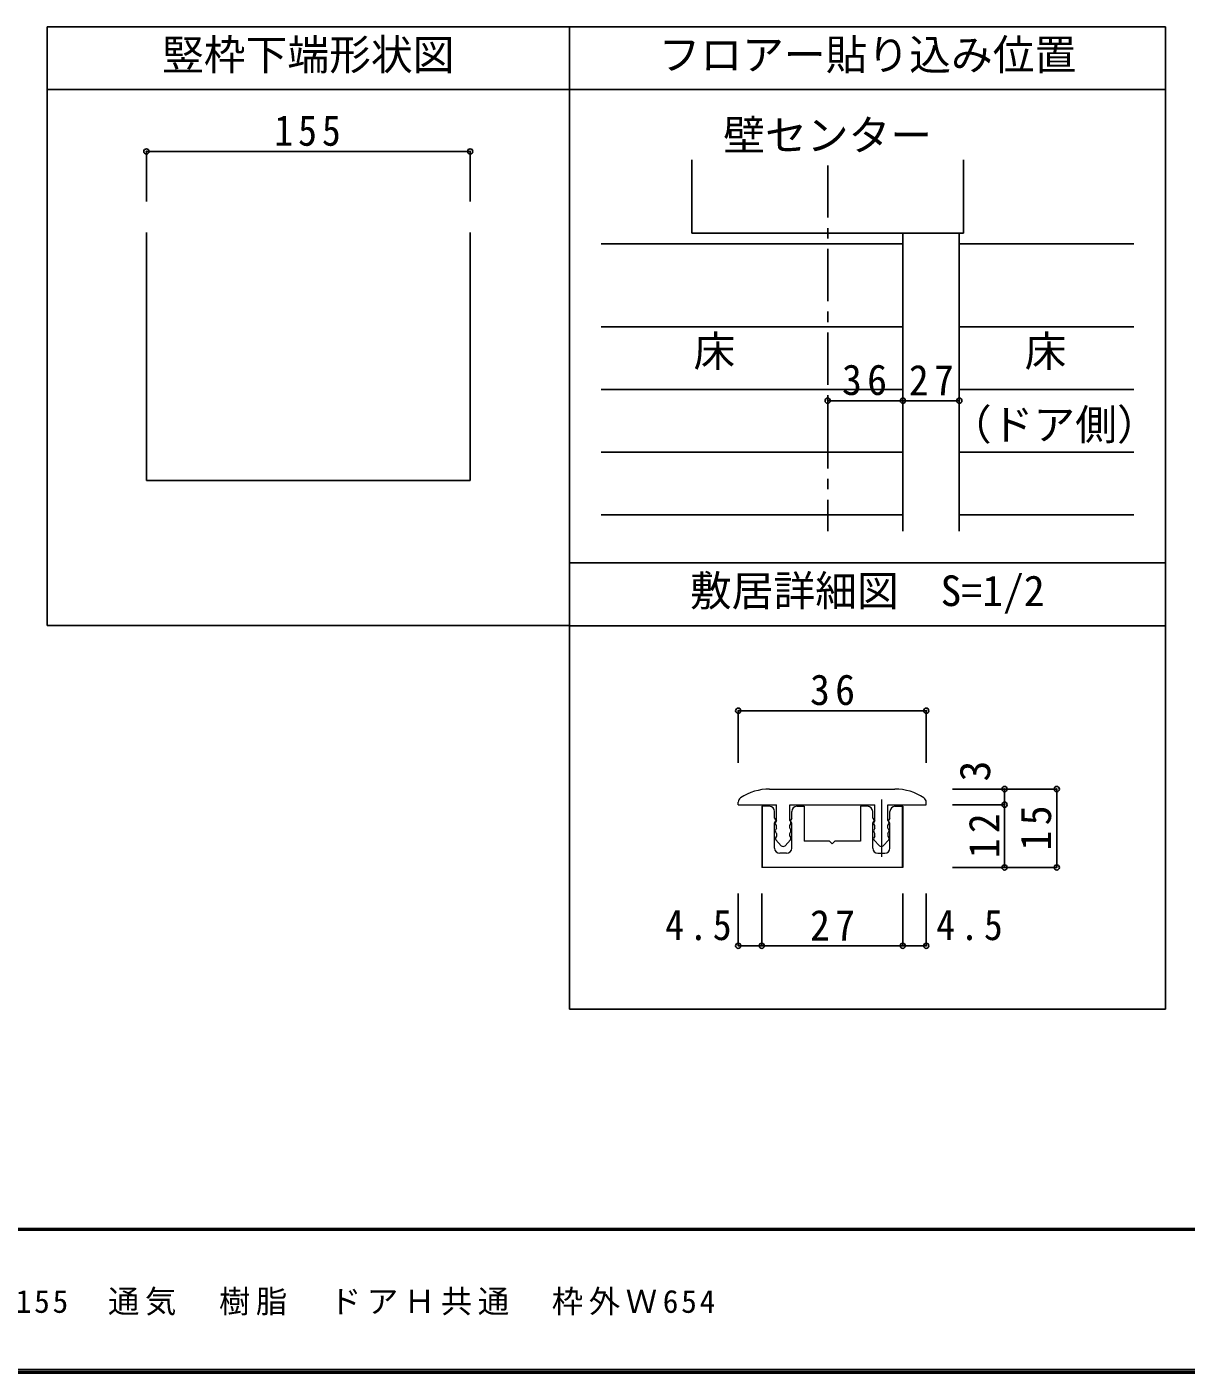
# Model space of a CAD drawing. Units: millimetres at full size, sheet at 1:5, with parts at other scales. Extents: x -973 to 977, y -718 to 696.
# Drawn here: x -558 to -3, y -701 to -57 of the extents above; entities that cross this region are included whole.
import ezdxf
from ezdxf.enums import TextEntityAlignment as Align

# ---------------------------------------------------------------- set-up
doc = ezdxf.new("R2010")
doc.units = ezdxf.units.MM
doc.header["$LTSCALE"] = 5
doc.header["$PDMODE"] = 32
doc.header["$PDSIZE"] = 2.5
doc.linetypes.add('CHAIN1', pattern=[8, 5, -1, 1, -1])
for name, color, linetype in [('0-1_通り芯', 4, 'CHAIN1'), ('0-3_仕上', 7, 'Continuous'), ('0-4_枠', 3, 'Continuous'), ('0-A_文字', 3, 'Continuous'), ('0-B_寸法', 7, 'Continuous'), ('0-D', 4, 'Continuous'), ('1-B_寸法', 7, 'Continuous'), ('F-1_通り芯', 6, 'Continuous'), ('F-A_文字', 7, 'Continuous')]:
    doc.layers.add(name, color=color, linetype=linetype)
doc.layers.add('1-7_金物', color=7, linetype='Continuous', lineweight=18)
doc.styles.add('ＭＳ ゴシック', font='')
doc.styles.get('ＭＳ ゴシック').set_extended_font_data('MS Gothic')

msp = doc.modelspace()

# ---------------------------------------------------------------- linework, layer by layer
at = {"layer": '0-1_通り芯'}
msp.add_line((-174.682, -122.916), (-174.682, -297.994), dxfattribs=at)
at = {"layer": '0-3_仕上'}
for p, q in [((-239.682, -155.28), (-239.682, -120.199)), ((-109.682, -120.199), (-109.682, -155.28)), ((-239.682, -155.28), (-109.682, -155.28))]:
    msp.add_line(p, q, dxfattribs=at)
at = {"layer": '0-4_枠'}
for p, q in [((-298.34, -56.667), (-548.34, -56.667)), ((-548.34, -56.667), (-548.34, -343.173)), ((-298.34, -56.667), (-298.34, -343.173)), ((-298.34, -86.667), (-548.34, -86.667)), ((-500.84, -154.993), (-500.84, -273.646)), ((-345.84, -154.993), (-345.84, -273.646)), ((-138.682, -155.28), (-138.682, -297.994)), ((-111.682, -155.28), (-111.682, -297.994)), ((-500.84, -273.646), (-345.84, -273.646)), ((-298.34, -343.173), (-548.34, -343.173))]:
    msp.add_line(p, q, dxfattribs=at)
at = {"layer": '0-4_枠', "color": 4}
for p, q in [((-500.84, -116.266), (-345.84, -116.266)), ((-500.84, -116.266), (-500.84, -140.256)), ((-345.84, -116.266), (-345.84, -140.256))]:
    msp.add_line(p, q, dxfattribs=at)
at = {"layer": '0-4_枠', "color": 7}
for p in [(-500.84, -116.266), (-345.84, -116.266)]:
    msp.add_point(p, dxfattribs=at)
at = {"layer": '0-A_文字'}
for p, q in [((-298.34, -56.667), (-298.34, -526.667)), ((-298.34, -56.667), (-12.927, -56.667)), ((-12.927, -56.667), (-12.927, -526.667)), ((-298.34, -86.667), (-12.927, -86.667)), ((-298.34, -313.192), (-12.927, -313.192)), ((-298.34, -343.192), (-12.927, -343.192)), ((-298.34, -526.667), (-12.927, -526.667))]:
    msp.add_line(p, q, dxfattribs=at)
at = {"layer": '0-B_寸法', "color": 4}
for p, q in [((-111.682, -235.531), (-111.682, -170.28)), ((-174.682, -235.531), (-138.682, -235.531)), ((-174.682, -235.531), (-174.682, -245.145)), ((-138.682, -235.531), (-138.682, -245.145)), ((-111.682, -235.531), (-138.682, -235.531))]:
    msp.add_line(p, q, dxfattribs=at)
at = {"layer": '0-B_寸法'}
for p in [(-174.682, -235.531), (-138.682, -235.531), (-111.682, -235.531)]:
    msp.add_point(p, dxfattribs=at)
at = {"layer": '0-D'}
for p, q in [((-138.682, -160.531), (-283.182, -160.531)), ((-111.682, -160.531), (-28.085, -160.531)), ((-138.682, -200.145), (-283.182, -200.145)), ((-111.682, -200.145), (-28.085, -200.145)), ((-138.682, -230.145), (-283.182, -230.145)), ((-111.682, -230.145), (-28.085, -230.145)), ((-138.682, -260.145), (-283.182, -260.145)), ((-111.682, -260.145), (-28.085, -260.145)), ((-138.682, -290.145), (-283.182, -290.145)), ((-111.682, -290.145), (-28.085, -290.145))]:
    msp.add_line(p, q, dxfattribs=at)
at = {"layer": '1-7_金物'}
for p, q in [((-202.493, -421.369), (-142.493, -421.369)), ((-217.493, -428.869), (-217.493, -427.661)), ((-217.493, -428.869), (-199.118, -428.869)), ((-205.993, -429.619), (-205.993, -458.869)), ((-199.118, -436.369), (-199.118, -428.869)), ((-192.868, -436.369), (-192.868, -428.869)), ((-192.868, -428.869), (-152.118, -428.869)), ((-189.368, -429.619), (-185.993, -429.619)), ((-185.993, -429.619), (-185.993, -446.369)), ((-155.618, -429.619), (-158.993, -429.619)), ((-158.993, -429.619), (-158.993, -446.369)), ((-152.118, -436.369), (-152.118, -428.869)), ((-145.868, -436.369), (-145.868, -428.869)), ((-145.868, -428.869), (-127.493, -428.869)), ((-142.368, -429.619), (-138.743, -429.619)), ((-138.993, -429.619), (-138.993, -458.869)), ((-138.743, -429.619), (-138.743, -458.869)), ((-127.493, -428.869), (-127.493, -427.661)), ((-200.118, -435.244), (-200.118, -432.119)), ((-200.118, -435.244), (-199.6, -436.109)), ((-200.118, -437.744), (-199.6, -436.88)), ((-200.118, -449.619), (-200.118, -437.744)), ((-199.118, -436.369), (-199.636, -437.234)), ((-192.868, -436.369), (-192.35, -437.234)), ((-192.868, -438.869), (-192.35, -438.005)), ((-191.868, -435.244), (-192.386, -436.109)), ((-191.868, -437.744), (-192.386, -436.88)), ((-191.868, -435.244), (-191.868, -432.119)), ((-191.868, -449.619), (-191.868, -437.744)), ((-153.118, -435.244), (-153.118, -432.119)), ((-153.118, -435.244), (-152.6, -436.109)), ((-153.118, -437.744), (-152.6, -436.88)), ((-153.118, -449.619), (-153.118, -437.744)), ((-152.118, -436.369), (-152.636, -437.234)), ((-152.118, -438.869), (-152.636, -438.005)), ((-145.868, -436.369), (-145.35, -437.234)), ((-144.868, -435.244), (-145.386, -436.109)), ((-144.868, -437.744), (-145.386, -436.88)), ((-144.868, -435.244), (-144.868, -432.119)), ((-144.868, -449.619), (-144.868, -437.744)), ((-199.118, -440.119), (-199.636, -440.984)), ((-199.118, -442.619), (-199.636, -441.755)), ((-199.118, -443.869), (-199.636, -444.734)), ((-199.118, -442.619), (-199.118, -443.869)), ((-192.868, -440.119), (-192.868, -438.869)), ((-192.868, -440.119), (-192.35, -440.984)), ((-192.868, -442.619), (-192.35, -441.755)), ((-192.868, -443.869), (-192.868, -442.619)), ((-192.868, -443.869), (-192.35, -444.734)), ((-152.118, -440.119), (-152.636, -440.984)), ((-152.118, -442.619), (-152.636, -441.755)), ((-152.118, -443.869), (-152.636, -444.734)), ((-152.118, -440.119), (-152.118, -438.869)), ((-152.118, -443.869), (-152.118, -442.619)), ((-145.868, -440.119), (-145.35, -440.984)), ((-145.868, -442.619), (-145.35, -441.755)), ((-145.868, -442.619), (-145.868, -443.869)), ((-145.868, -443.869), (-145.35, -444.734)), ((-196.909, -448.469), (-199.543, -445.629)), ((-195.076, -448.469), (-192.443, -445.629)), ((-173.743, -446.369), (-185.993, -446.369)), ((-172.493, -447.619), (-173.743, -446.369)), ((-172.493, -447.619), (-171.243, -446.369)), ((-158.993, -446.369), (-171.243, -446.369)), ((-149.91, -448.469), (-152.543, -445.629)), ((-148.076, -448.469), (-145.443, -445.629)), ((-194.368, -452.119), (-197.618, -452.119)), ((-150.618, -452.119), (-147.368, -452.119)), ((-138.743, -458.869), (-206.243, -458.869))]:
    msp.add_line(p, q, dxfattribs=at)
at = {"layer": '1-7_金物', "color": 4}
msp.add_line((-148.993, -426.369), (-148.993, -453.722), dxfattribs=at)
at = {"layer": '1-7_金物'}
for points in [[(-202.618, -429.619), (-206.243, -429.619), (-206.243, -458.869)], [(-199.118, -440.119), (-199.118, -438.869), (-199.636, -438.005)], [(-145.868, -440.119), (-145.868, -438.869), (-145.35, -438.005)]]:
    msp.add_lwpolyline(points, dxfattribs=at)
for centre, radius, start, end in [((-202.493, -446.369), 25, 90, 123.74899), ((-142.493, -446.369), 25, 56.25101, 90), ((-214.993, -427.661), 2.5, 123.74899, 180), ((-202.618, -432.119), 2.5, 0, 90), ((-189.368, -432.119), 2.5, 90, 180), ((-155.618, -432.119), 2.5, 0, 90), ((-142.368, -432.119), 2.5, 90, 180), ((-129.993, -427.661), 2.5, 0, 56.25101), ((-198.993, -437.619), 0.75, 149.05365, 210.94635), ((-200.243, -436.494), 0.75, 329.05368, 30.94635), ((-191.743, -436.494), 0.75, 149.05365, 210.94632), ((-192.993, -437.619), 0.75, 329.05365, 30.94632), ((-151.993, -437.619), 0.75, 149.05366, 210.94634), ((-153.243, -436.494), 0.75, 329.05368, 30.94635), ((-144.743, -436.494), 0.75, 149.05365, 210.94632), ((-145.993, -437.619), 0.75, 329.05365, 30.94635), ((-198.993, -441.369), 0.75, 149.05365, 210.94635), ((-192.993, -441.369), 0.75, 329.05365, 30.94632), ((-151.993, -441.369), 0.75, 149.05366, 210.94634), ((-145.993, -441.369), 0.75, 329.05365, 30.94635), ((-197.618, -449.619), 2.5, 180, 270), ((-198.993, -445.119), 0.75, 149.05362, 222.83826), ((-195.993, -447.619), 1.25, 222.83826, 317.16174), ((-194.368, -449.619), 2.5, 270, 0), ((-192.993, -445.119), 0.75, 317.16174, 30.94632), ((-150.618, -449.619), 2.5, 180, 270), ((-151.993, -445.119), 0.75, 149.0537, 222.83827), ((-148.993, -447.619), 1.25, 222.83827, 317.16174), ((-147.368, -449.619), 2.5, 270, 0), ((-145.993, -445.119), 0.75, 317.16174, 30.94638)]:
    msp.add_arc(centre, radius, start, end, dxfattribs=at)
at = {"layer": '1-B_寸法', "color": 4}
for p, q in [((-217.493, -383.869), (-217.493, -408.869)), ((-217.493, -383.869), (-127.493, -383.869)), ((-127.493, -383.869), (-127.493, -408.869)), ((-89.993, -428.869), (-89.993, -421.369)), ((-89.993, -428.869), (-114.993, -428.869)), ((-89.993, -458.869), (-89.993, -428.869)), ((-64.993, -458.869), (-114.993, -458.869)), ((-217.493, -496.369), (-217.493, -471.369)), ((-206.243, -496.369), (-206.243, -471.369)), ((-138.743, -496.369), (-138.743, -471.369)), ((-127.493, -496.369), (-127.493, -471.369)), ((-217.493, -496.369), (-206.243, -496.369)), ((-206.243, -496.369), (-138.743, -496.369)), ((-138.743, -496.369), (-127.493, -496.369))]:
    msp.add_line(p, q, dxfattribs=at)
msp.add_lwpolyline([(-64.993, -458.869), (-64.993, -421.369), (-114.993, -421.369)], dxfattribs=at)
at = {"layer": '1-B_寸法'}
for p in [(-217.493, -383.869), (-127.493, -383.869), (-89.993, -421.369), (-64.993, -421.369), (-89.993, -428.869), (-89.993, -458.869), (-64.993, -458.869), (-217.493, -496.369), (-206.243, -496.369), (-138.743, -496.369), (-127.493, -496.369)]:
    msp.add_point(p, dxfattribs=at)
at = {"layer": 'F-1_通り芯'}
for p, q in [((976.653, -631.667), (-973.347, -631.667)), ((976.653, -632.5), (-973.347, -632.5)), ((976.653, -699.167), (-973.347, -699.167)), ((976.653, -700), (-973.347, -700)), ((976.653, -700.833), (-973.347, -700.833))]:
    msp.add_line(p, q, dxfattribs=at)

# ---------------------------------------------------------------- texts
at = {"layer": '0-4_枠', "color": 7, "style": 'ＭＳ ゴシック'}
msp.add_text('竪枠下端形状図', height=14.66, dxfattribs=at).set_placement((-493.34, -81.667), align=Align.BOTTOM_LEFT)
at = {"layer": '0-4_枠', "color": 7, "insert": (-439.59, -113.766), "char_height": 14.66, "attachment_point": 7, "style": 'ＭＳ ゴシック'}
msp.add_mtext('\\T1.27;\\W0.9;155', dxfattribs=at)
at = {"layer": '0-A_文字', "color": 7, "style": 'ＭＳ ゴシック'}
for s, p in [('フロアー貼り込み位置', (-255.633, -81.667)), ('壁センター', (-224.682, -120.199)), ('床', (-238.932, -223.581)), ('床', (-80.383, -223.581)), ('（ドア側）', (-116.182, -258.667)), ('敷居詳細図\u3000S=1/2', (-240.633, -338.192))]:
    msp.add_text(s, height=14.66, dxfattribs=at).set_placement(p, align=Align.BOTTOM_LEFT)
at = {"layer": '0-B_寸法', "char_height": 14.66, "attachment_point": 7, "style": 'ＭＳ ゴシック'}
for s, insert in [('\\T1.27;\\W0.95;36', (-167.807, -233.031)), ('\\T1.27;\\W0.95;27', (-135.807, -233.031))]:
    msp.add_mtext(s, dxfattribs=dict(at, insert=insert))
at = {"layer": '1-B_寸法', "style": 'ＭＳ ゴシック'}
msp.add_text('3', height=14.66, rotation=90, dxfattribs=at).set_placement((-92.493, -417.737), align=Align.BOTTOM_LEFT)
at = {"layer": '1-B_寸法', "char_height": 14.66, "attachment_point": 7, "style": 'ＭＳ ゴシック'}
for s, insert in [('\\T1.27;\\W0.95;36', (-183.118, -381.369)), ('\\T1.27;\\W0.9;4.5', (-252.475, -493.869)), ('\\T1.27;\\W0.95;27', (-183.118, -493.869)), ('\\T1.27;\\W0.9;4.5', (-122.671, -493.869))]:
    msp.add_mtext(s, dxfattribs=dict(at, insert=insert))
at = {"layer": '1-B_寸法', "char_height": 14.66, "attachment_point": 7, "rotation": 90, "style": 'ＭＳ ゴシック'}
for s, insert in [('\\T1.27;\\W0.95;15', (-67.493, -450.744)), ('\\T1.27;\\W0.95;12', (-92.493, -454.494))]:
    msp.add_mtext(s, dxfattribs=dict(at, insert=insert))
at = {"layer": 'F-A_文字', "insert": (-846.68, -673.333), "char_height": 11, "attachment_point": 7, "style": 'ＭＳ ゴシック'}
msp.add_mtext('\\T1.18;ソフトアート\u3000トイレドア\u3000固定枠155\u3000通気\u3000樹脂\u3000ドアＨ共通\u3000枠外Ｗ654', dxfattribs=at)

doc.saveas('drawing.dxf')
